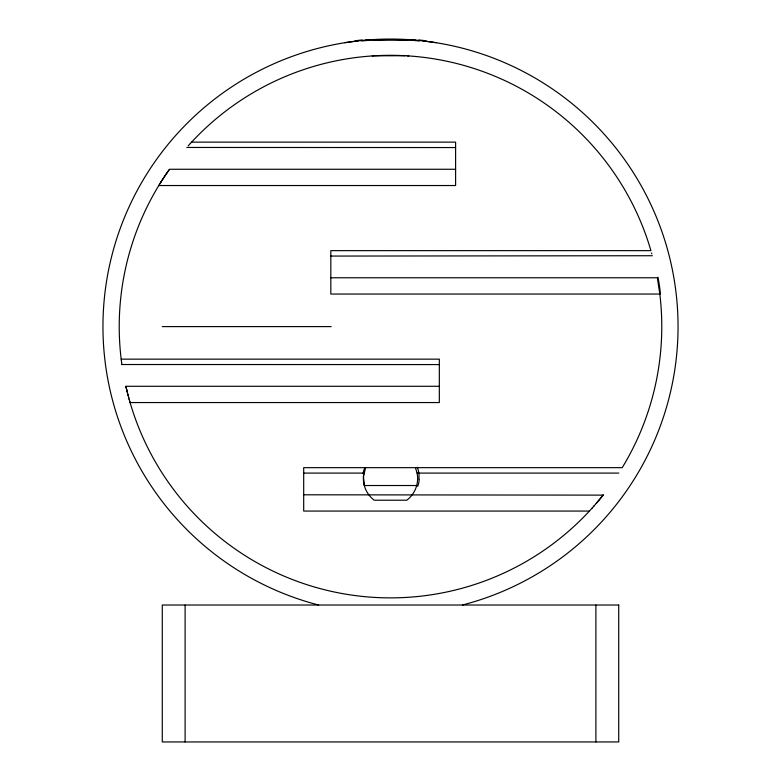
<?xml version="1.0" encoding="UTF-8"?>
<svg xmlns="http://www.w3.org/2000/svg" width="781" height="781" viewBox="0 0 781 781"><rect width="100%" height="100%" fill="white"/><g stroke="black" fill="none" stroke-linecap="round" stroke-linejoin="round"><path stroke-width="1.17" d="M121.309 360.168L121.182 359.153A271.271 271.271 0 0 1 158.787 185.536L161.599 181.026M159.207 184.853L159.714 184.033M160.369 182.979L160.974 182.012M161.12 181.778L162.751 179.22M161.852 180.626L162.282 179.942M162.663 179.357L164.811 176.086M163.044 178.771L163.541 178.009M163.649 177.853L164.274 176.896M164.664 176.301L165.592 174.915M165.035 175.754L166.275 173.919M165.826 174.583L166.968 172.904M166.392 173.743L168.354 170.902M167.085 172.738L167.554 172.054M167.895 171.556L169.165 169.75M168.589 170.57L169.516 169.262L455.606 169.262M303.692 494.793L603.078 495.125M603.342 494.793L601.507 497.087M602.952 495.281L602.297 496.111M602.034 496.433L600.687 498.102M601.243 497.419L600.55 498.268M600.404 498.434L599.72 499.284M599.984 498.952L598.89 500.279M599.437 499.615L596.264 503.384M598.607 500.621L598.041 501.285M597.768 501.617L597.211 502.271M596.938 502.593L593.609 506.42M455.606 147.56L186.796 147.453M594.204 505.746L592.027 508.197M188.211 145.852L188.67 145.344M189.129 144.827L190.447 143.392M330.822 277.772L657.338 277.772L659.818 294.046A271.271 271.271 0 0 1 622.213 467.663L303.692 467.663L303.692 511.067L589.401 511.067L592.115 508.099M190.359 143.479L191.599 142.132L455.606 142.132L455.606 185.536L158.787 185.536M344.86 42.691L358.225 40.866M365.127 40.173L370.965 39.714M372.244 55.939L373.63 55.851M374.402 55.802L405.163 55.724M330.822 256.07L652.35 255.729M659.818 294.046L330.822 294.046L330.822 250.642L650.924 250.642A271.271 271.271 0 0 0 191.599 142.132M162.282 326.604L331.164 326.604M121.182 359.153L439.332 359.153L439.332 402.557L130.076 402.557L129.08 399.032M121.895 364.522L439.332 364.581M125.985 386.771L125.868 386.283L439.332 386.283M303.692 473.091L363.917 473.091A27.13 27.13 0 0 0 374.226 500.211L406.774 500.211A27.13 27.13 0 0 0 417.083 473.091L415.551 468.092M417.083 473.091L618.825 473.091M416.703 485.518L364.297 485.518L363.458 476.322L365.635 467.663A5.506 1.123 -78.5 0 0 363.087 473.384M407.37 55.851L408.756 55.939M410.035 39.714L415.873 40.173M422.775 40.866L436.14 42.691M129.861 401.825L129.666 401.131M651.608 253.015L651.823 253.796M129.207 399.501L126.063 387.103M128.699 397.656L128.514 396.973M128.162 395.655L127.996 395.04M127.957 394.874L127.791 394.239M127.469 392.95L127.215 391.945M127.127 391.603L127.01 391.105M126.922 390.773L126.766 390.1M126.678 389.758L126.483 388.909M126.444 388.743L126.249 387.923M126.171 387.601L125.868 386.283M121.895 364.581L121.641 362.687M121.621 362.54L121.465 361.349M121.338 360.363L121.406 360.92M595.893 605.021L595.893 741.95M185.107 605.021L185.107 741.95M318.619 605.021A287.554 287.554 0 0 1 154.453 162.389A287.554 287.554 0 0 1 626.547 162.389A287.554 287.554 0 0 1 462.381 605.021M589.401 511.067A271.271 271.271 0 0 1 130.076 402.557M417.308 467.263A25.041 20.199 47.6 0 1 418.909 478.938M419.202 479.319A31.201 20.521 59.8 0 1 417.698 486.378M657.992 277.157A16.372 1.015 79.6 0 1 659.769 293.724M412.846 40.387A45.894 3.026 2.7 0 1 419.348 40.983M407.252 39.772A45.62 4.959 1 0 1 413.051 40.173M372.42 40.153A45.249 5.77 0.4 0 1 405.983 40.27M355.199 40.768A45.894 3.768 -1.9 0 1 362.179 39.968M361.652 40.983A45.894 3.026 -2.7 0 1 368.154 40.387M367.949 40.173A45.62 4.959 -1 0 1 373.748 39.772M375.017 40.27A45.249 5.77 -0.4 0 1 408.58 40.153M418.821 39.968A45.894 3.768 1.9 0 1 425.801 40.768M618.718 605.021L162.282 605.021L162.282 741.95L618.718 741.95L618.718 605.021"/></g></svg>
